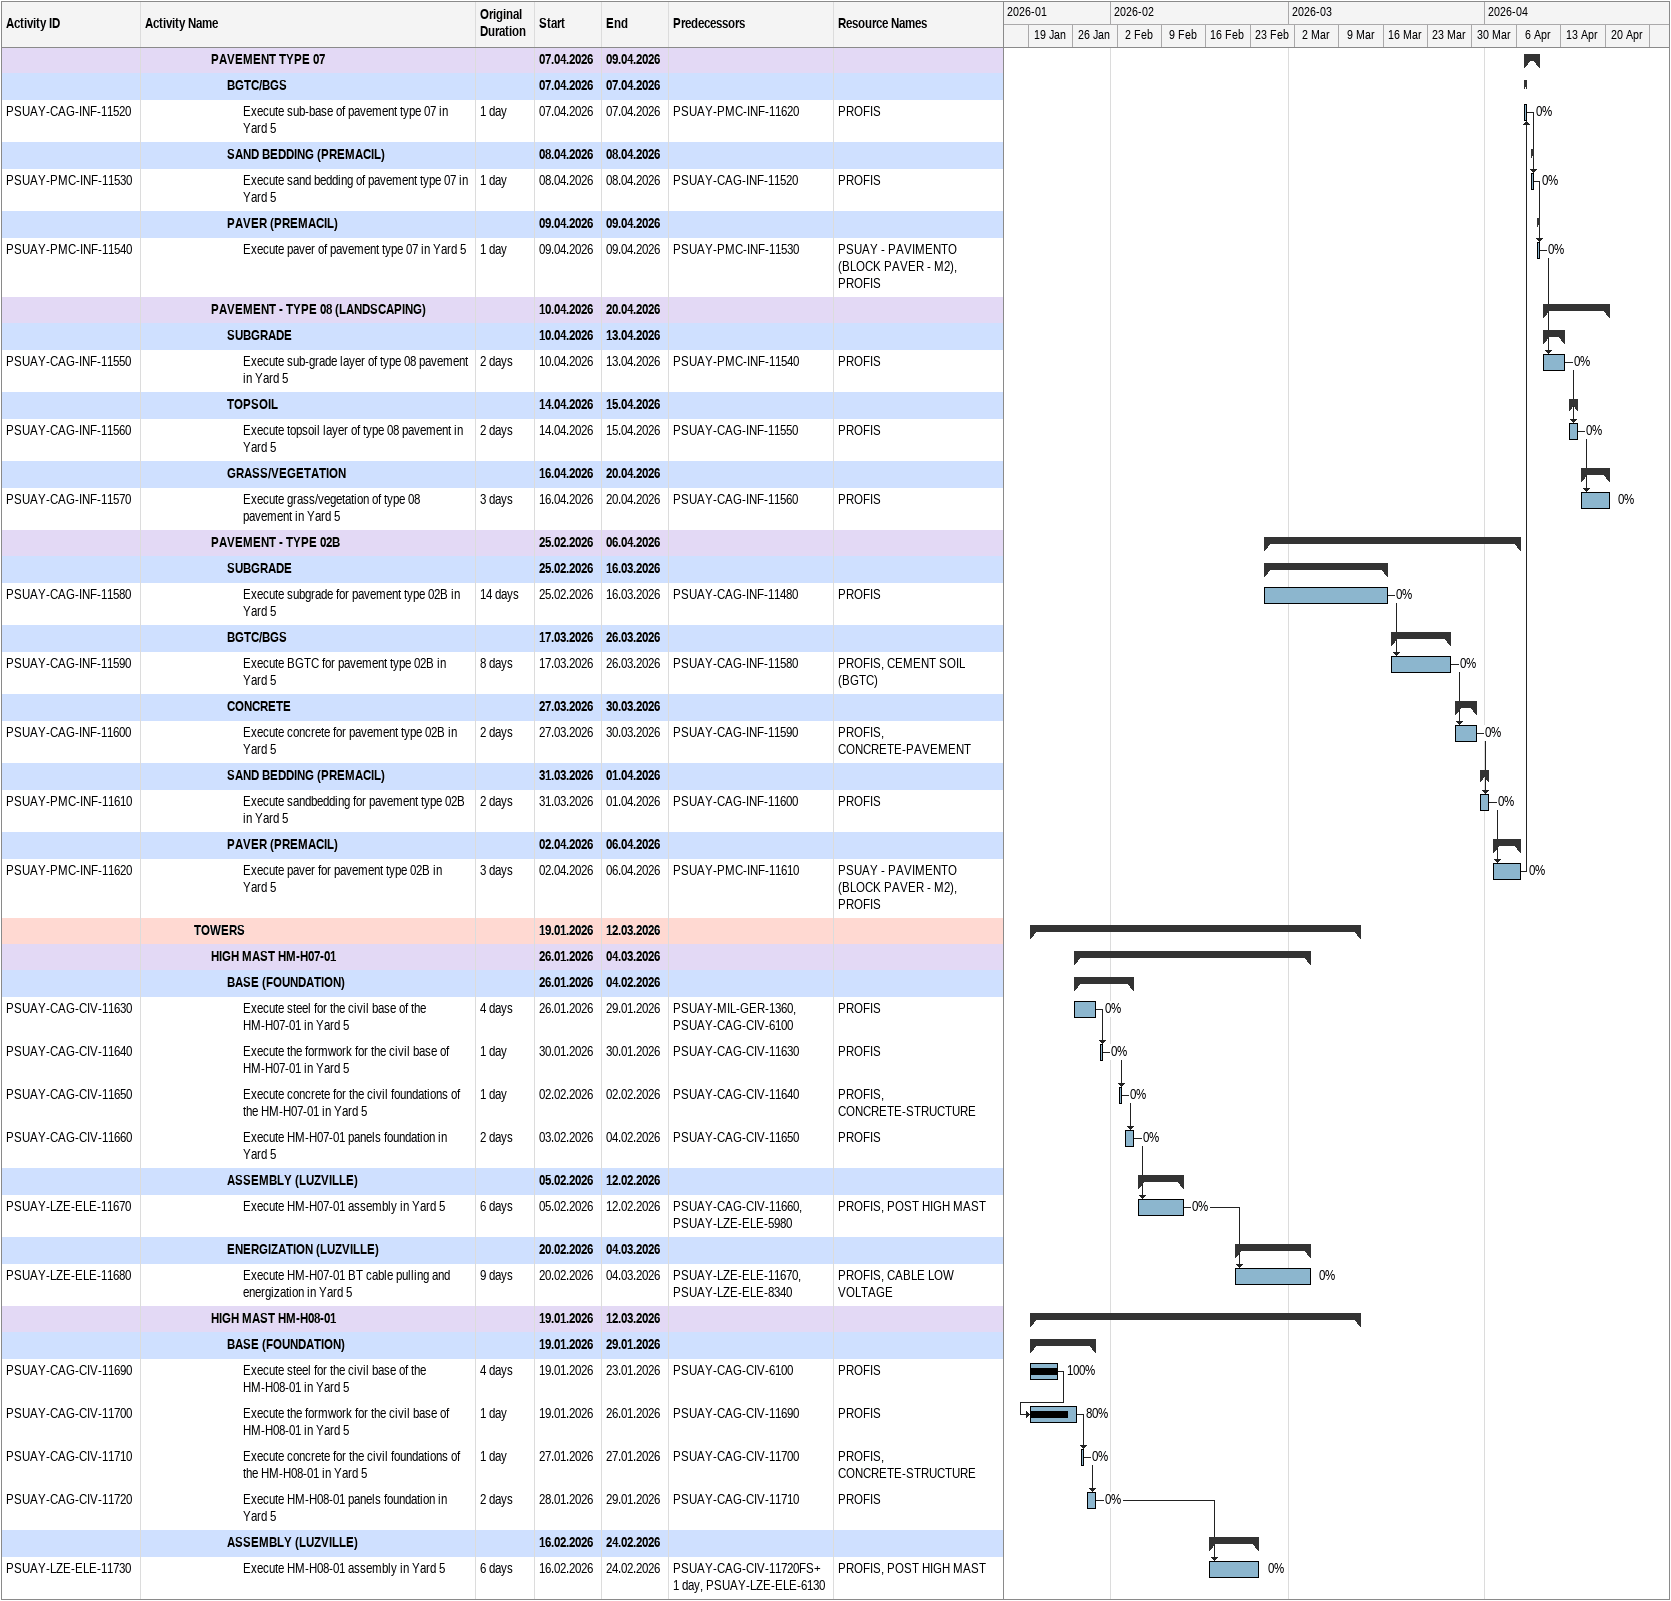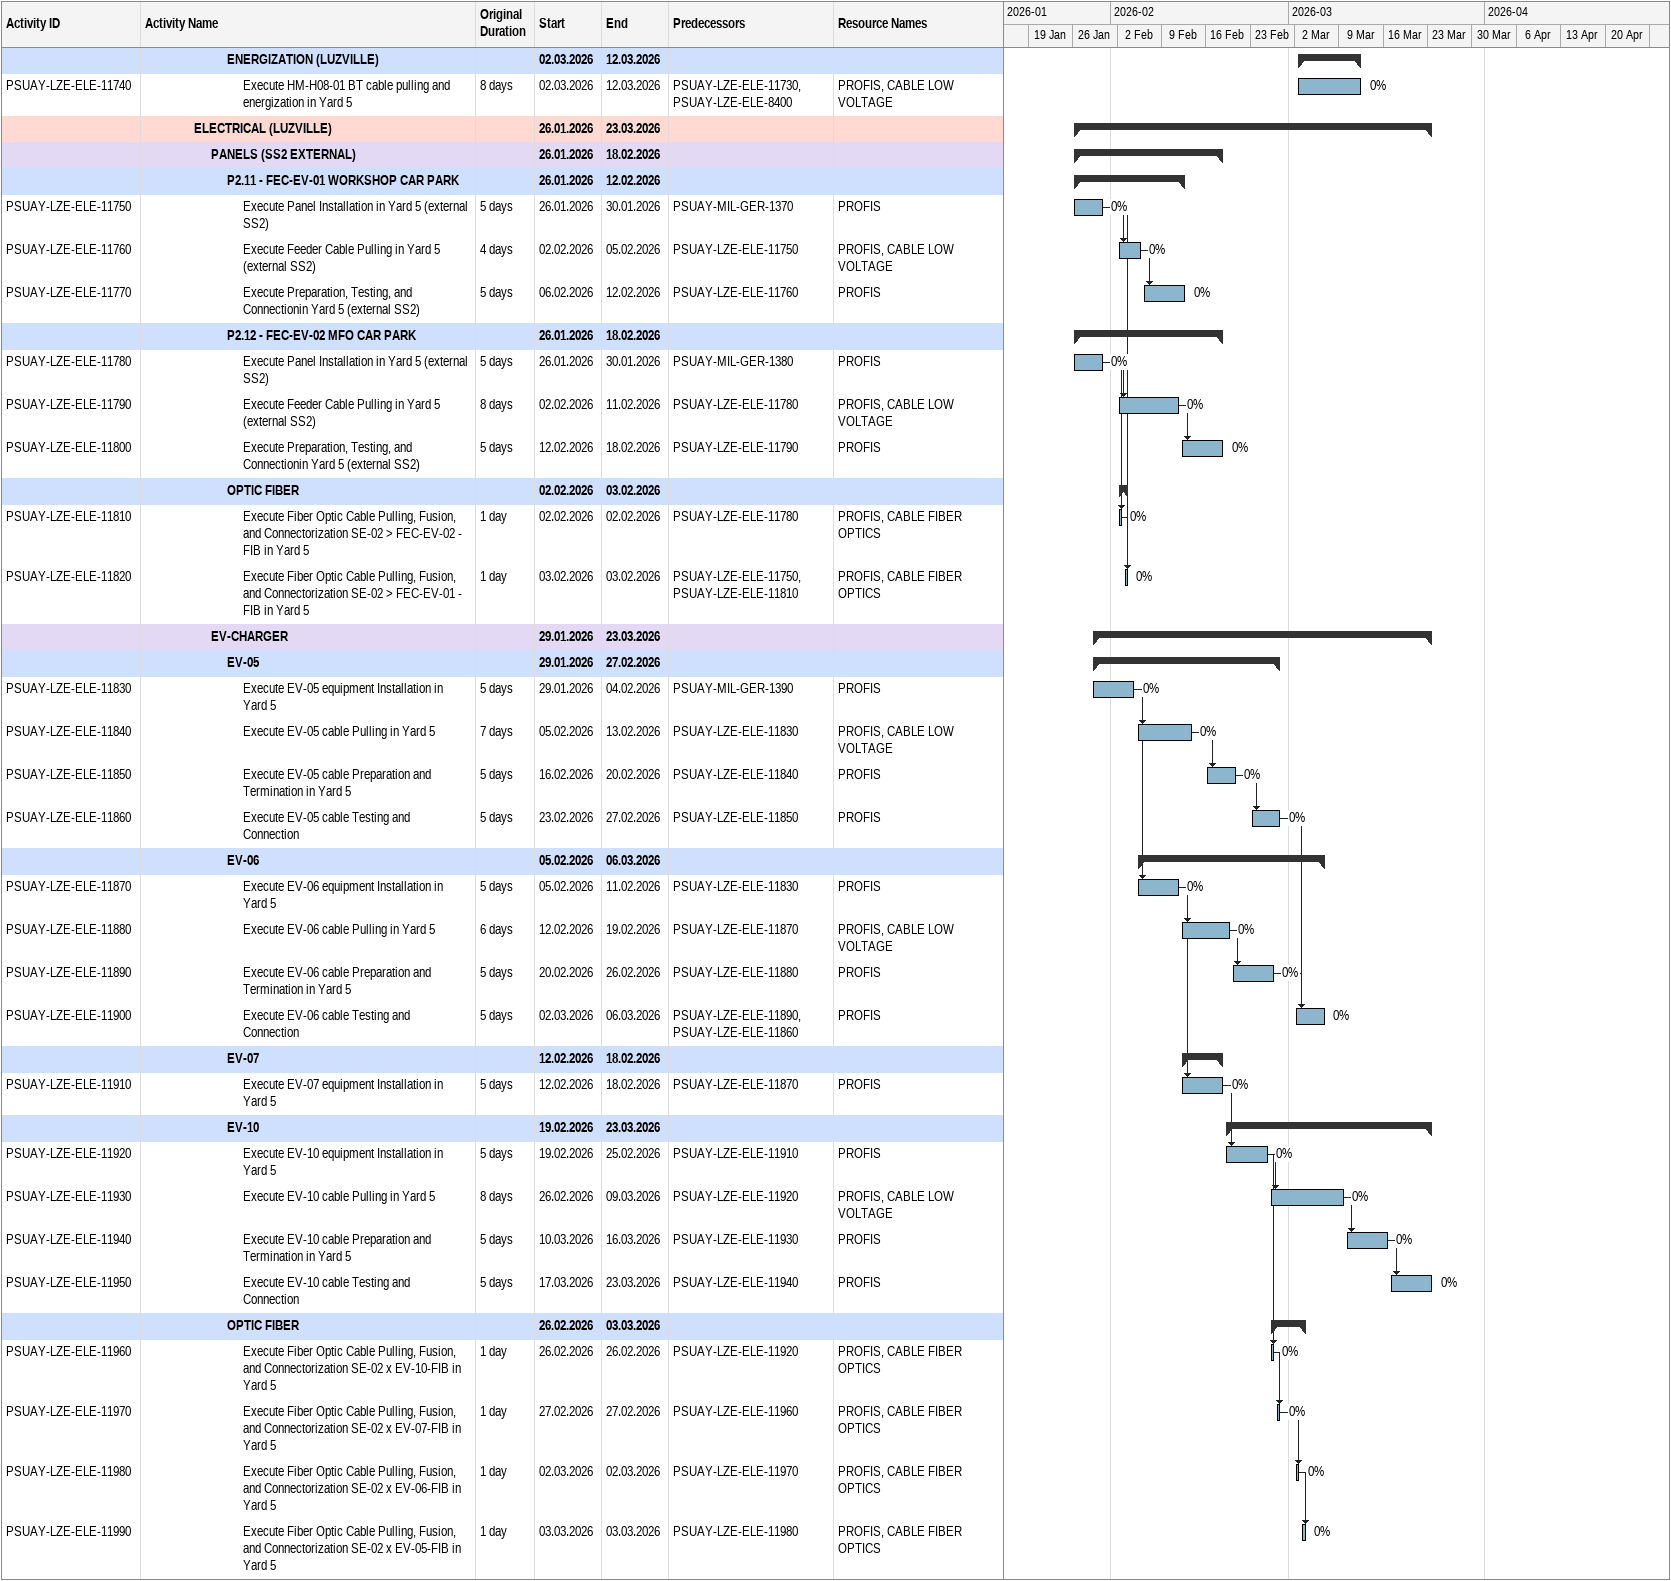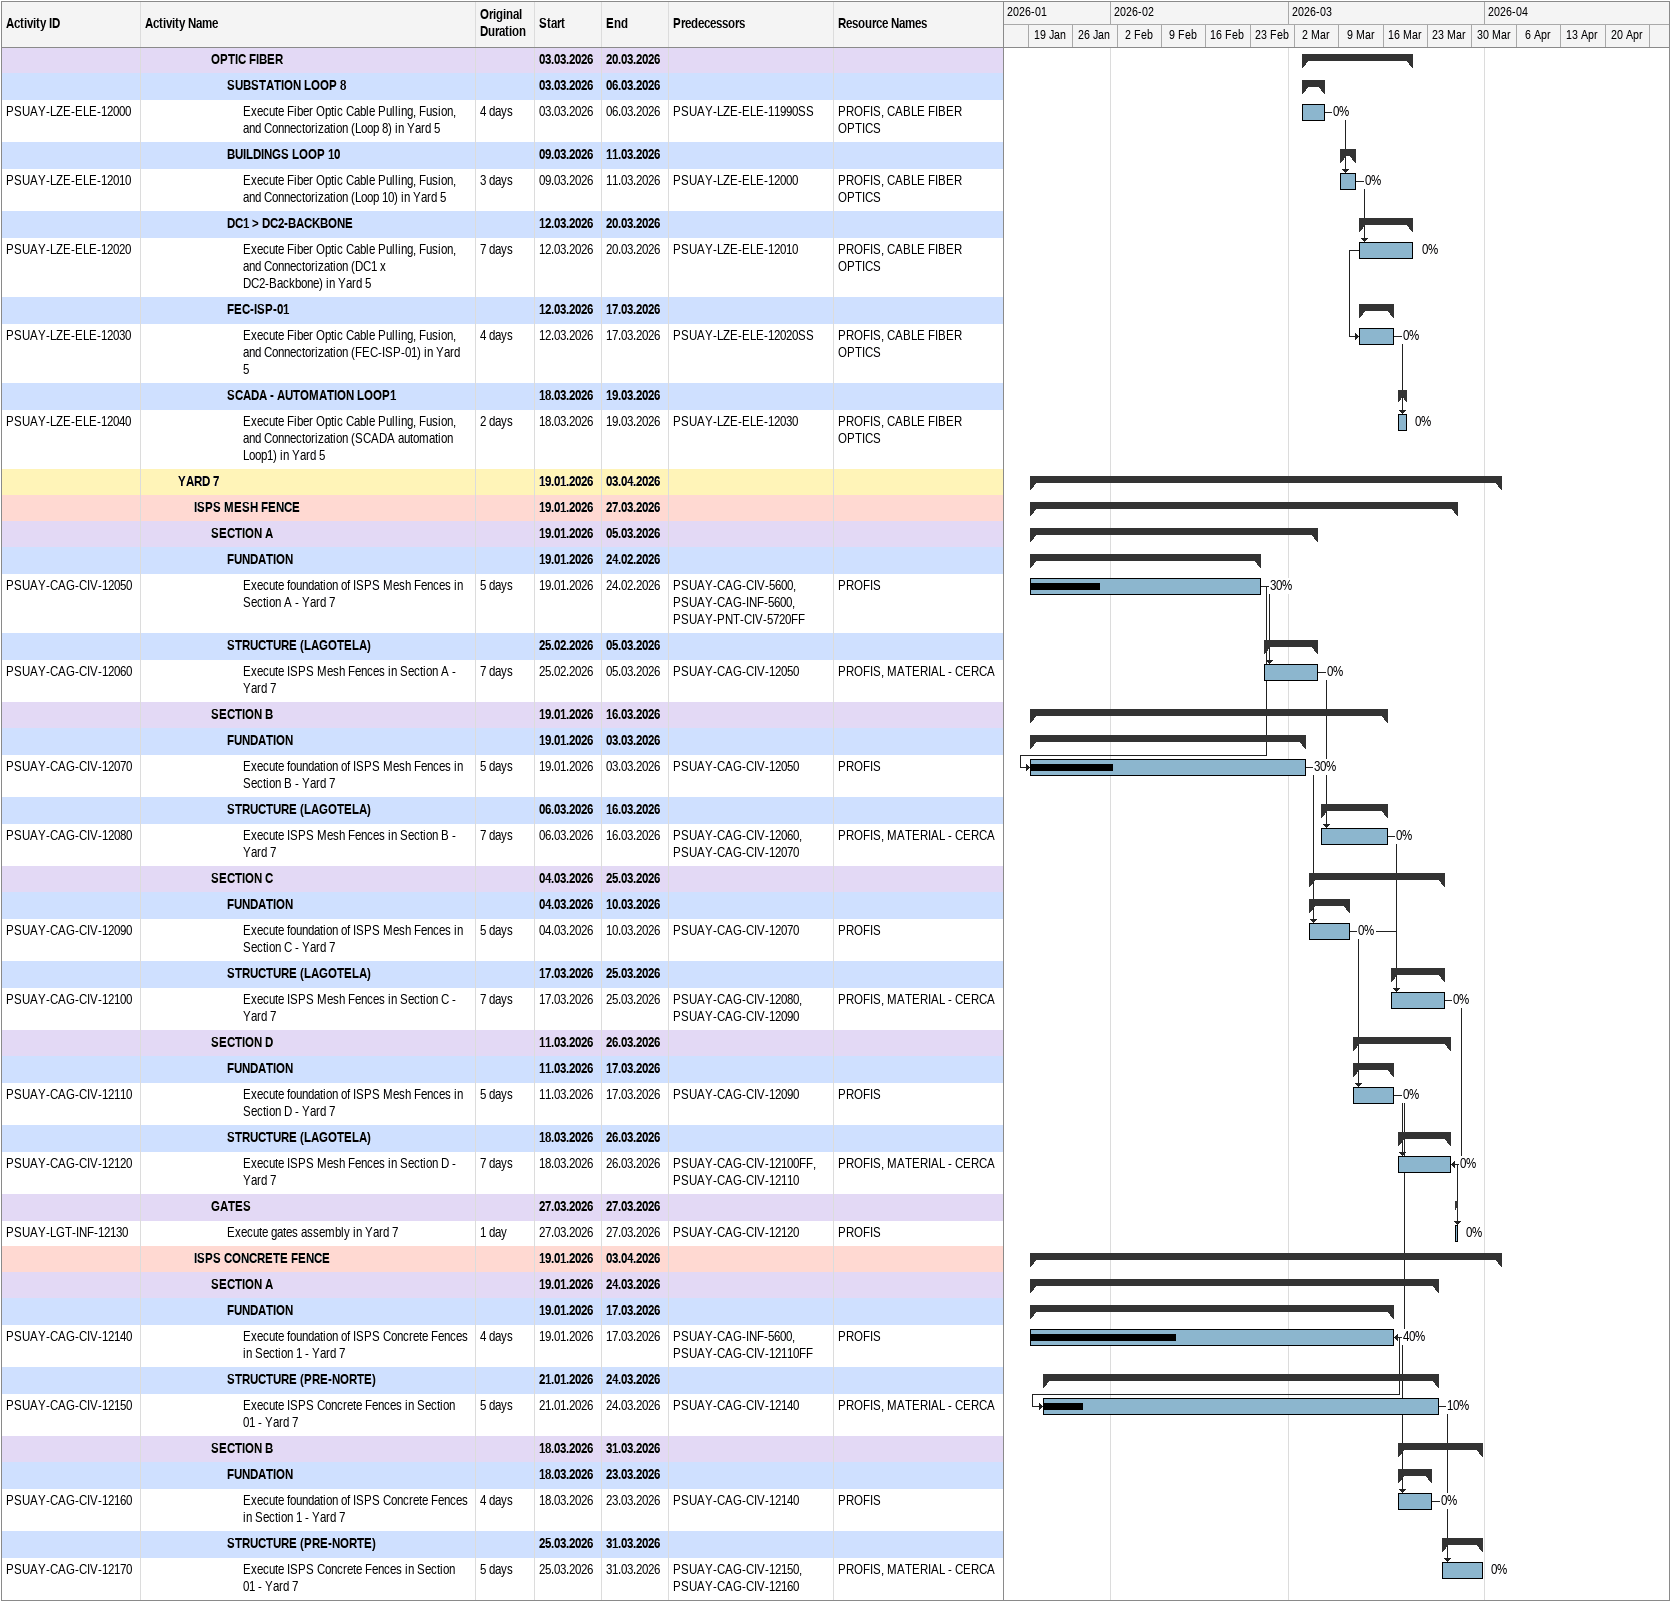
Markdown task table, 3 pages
| ID | Level | Task | Original duration | Start | Finish | Predecessors | Resources | % complete |
|---|---|---|---|---|---|---|---|---|
|  | 5 | **PAVEMENT TYPE 07** |  | 2026-04-07 | 2026-04-09 |  |  |  |
|  | 6 | **BGTC/BGS** |  | 2026-04-07 | 2026-04-07 |  |  |  |
| PSUAY-CAG-INF-11520 | 7 | Execute sub-base of pavement type 07 in Yard 5 | 1d | 2026-04-07 | 2026-04-07 | PSUAY-PMC-INF-11620 | PROFIS | 0 |
|  | 6 | **SAND BEDDING (PREMACIL)** |  | 2026-04-08 | 2026-04-08 |  |  |  |
| PSUAY-PMC-INF-11530 | 7 | Execute sand bedding of pavement type 07 in Yard 5 | 1d | 2026-04-08 | 2026-04-08 | PSUAY-CAG-INF-11520 | PROFIS | 0 |
|  | 6 | **PAVER (PREMACIL)** |  | 2026-04-09 | 2026-04-09 |  |  |  |
| PSUAY-PMC-INF-11540 | 7 | Execute paver of pavement type 07 in Yard 5 | 1d | 2026-04-09 | 2026-04-09 | PSUAY-PMC-INF-11530 | PSUAY - PAVIMENTO (BLOCK PAVER - M2), PROFIS | 0 |
|  | 5 | **PAVEMENT - TYPE 08 (LANDSCAPING)** |  | 2026-04-10 | 2026-04-20 |  |  |  |
|  | 6 | **SUBGRADE** |  | 2026-04-10 | 2026-04-13 |  |  |  |
| PSUAY-CAG-INF-11550 | 7 | Execute sub-grade layer of type 08 pavement in Yard 5 | 2d | 2026-04-10 | 2026-04-13 | PSUAY-PMC-INF-11540 | PROFIS | 0 |
|  | 6 | **TOPSOIL** |  | 2026-04-14 | 2026-04-15 |  |  |  |
| PSUAY-CAG-INF-11560 | 7 | Execute topsoil layer of type 08 pavement in Yard 5 | 2d | 2026-04-14 | 2026-04-15 | PSUAY-CAG-INF-11550 | PROFIS | 0 |
|  | 6 | **GRASS/VEGETATION** |  | 2026-04-16 | 2026-04-20 |  |  |  |
| PSUAY-CAG-INF-11570 | 7 | Execute grass/vegetation of type 08 pavement in Yard 5 | 3d | 2026-04-16 | 2026-04-20 | PSUAY-CAG-INF-11560 | PROFIS | 0 |
|  | 5 | **PAVEMENT - TYPE 02B** |  | 2026-02-25 | 2026-04-06 |  |  |  |
|  | 6 | **SUBGRADE** |  | 2026-02-25 | 2026-03-16 |  |  |  |
| PSUAY-CAG-INF-11580 | 7 | Execute subgrade for pavement type 02B in Yard 5 | 14d | 2026-02-25 | 2026-03-16 | PSUAY-CAG-INF-11480 | PROFIS | 0 |
|  | 6 | **BGTC/BGS** |  | 2026-03-17 | 2026-03-26 |  |  |  |
| PSUAY-CAG-INF-11590 | 7 | Execute BGTC for pavement type 02B in Yard 5 | 8d | 2026-03-17 | 2026-03-26 | PSUAY-CAG-INF-11580 | PROFIS, CEMENT SOIL (BGTC) | 0 |
|  | 6 | **CONCRETE** |  | 2026-03-27 | 2026-03-30 |  |  |  |
| PSUAY-CAG-INF-11600 | 7 | Execute concrete for pavement type 02B in Yard 5 | 2d | 2026-03-27 | 2026-03-30 | PSUAY-CAG-INF-11590 | PROFIS, CONCRETE-PAVEMENT | 0 |
|  | 6 | **SAND BEDDING (PREMACIL)** |  | 2026-03-31 | 2026-04-01 |  |  |  |
| PSUAY-PMC-INF-11610 | 7 | Execute sandbedding for pavement type 02B in Yard 5 | 2d | 2026-03-31 | 2026-04-01 | PSUAY-CAG-INF-11600 | PROFIS | 0 |
|  | 6 | **PAVER (PREMACIL)** |  | 2026-04-02 | 2026-04-06 |  |  |  |
| PSUAY-PMC-INF-11620 | 7 | Execute paver for pavement type 02B in Yard 5 | 3d | 2026-04-02 | 2026-04-06 | PSUAY-PMC-INF-11610 | PSUAY - PAVIMENTO (BLOCK PAVER - M2), PROFIS | 0 |
|  | 4 | **TOWERS** |  | 2026-01-19 | 2026-03-12 |  |  |  |
|  | 5 | **HIGH MAST HM-H07-01** |  | 2026-01-26 | 2026-03-04 |  |  |  |
|  | 6 | **BASE (FOUNDATION)** |  | 2026-01-26 | 2026-02-04 |  |  |  |
| PSUAY-CAG-CIV-11630 | 7 | Execute steel for the civil base of the HM-H07-01 in Yard 5 | 4d | 2026-01-26 | 2026-01-29 | PSUAY-MIL-GER-1360, PSUAY-CAG-CIV-6100 | PROFIS | 0 |
| PSUAY-CAG-CIV-11640 | 7 | Execute the formwork for the civil base of HM-H07-01 in Yard 5 | 1d | 2026-01-30 | 2026-01-30 | PSUAY-CAG-CIV-11630 | PROFIS | 0 |
| PSUAY-CAG-CIV-11650 | 7 | Execute concrete for the civil foundations of the HM-H07-01 in Yard 5 | 1d | 2026-02-02 | 2026-02-02 | PSUAY-CAG-CIV-11640 | PROFIS, CONCRETE-STRUCTURE | 0 |
| PSUAY-CAG-CIV-11660 | 7 | Execute HM-H07-01 panels foundation in Yard 5 | 2d | 2026-02-03 | 2026-02-04 | PSUAY-CAG-CIV-11650 | PROFIS | 0 |
|  | 6 | **ASSEMBLY (LUZVILLE)** |  | 2026-02-05 | 2026-02-12 |  |  |  |
| PSUAY-LZE-ELE-11670 | 7 | Execute HM-H07-01 assembly in Yard 5 | 6d | 2026-02-05 | 2026-02-12 | PSUAY-CAG-CIV-11660, PSUAY-LZE-ELE-5980 | PROFIS, POST HIGH MAST | 0 |
|  | 6 | **ENERGIZATION (LUZVILLE)** |  | 2026-02-20 | 2026-03-04 |  |  |  |
| PSUAY-LZE-ELE-11680 | 7 | Execute HM-H07-01 BT cable pulling and energization in Yard 5 | 9d | 2026-02-20 | 2026-03-04 | PSUAY-LZE-ELE-11670, PSUAY-LZE-ELE-8340 | PROFIS, CABLE LOW VOLTAGE | 0 |
|  | 5 | **HIGH MAST HM-H08-01** |  | 2026-01-19 | 2026-03-12 |  |  |  |
|  | 6 | **BASE (FOUNDATION)** |  | 2026-01-19 | 2026-01-29 |  |  |  |
| PSUAY-CAG-CIV-11690 | 7 | Execute steel for the civil base of the HM-H08-01 in Yard 5 | 4d | 2026-01-19 | 2026-01-23 | PSUAY-CAG-CIV-6100 | PROFIS | 100 |
| PSUAY-CAG-CIV-11700 | 7 | Execute the formwork for the civil base of HM-H08-01 in Yard 5 | 1d | 2026-01-19 | 2026-01-26 | PSUAY-CAG-CIV-11690 | PROFIS | 80 |
| PSUAY-CAG-CIV-11710 | 7 | Execute concrete for the civil foundations of the HM-H08-01 in Yard 5 | 1d | 2026-01-27 | 2026-01-27 | PSUAY-CAG-CIV-11700 | PROFIS, CONCRETE-STRUCTURE | 0 |
| PSUAY-CAG-CIV-11720 | 7 | Execute HM-H08-01 panels foundation in Yard 5 | 2d | 2026-01-28 | 2026-01-29 | PSUAY-CAG-CIV-11710 | PROFIS | 0 |
|  | 6 | **ASSEMBLY (LUZVILLE)** |  | 2026-02-16 | 2026-02-24 |  |  |  |
| PSUAY-LZE-ELE-11730 | 7 | Execute HM-H08-01 assembly in Yard 5 | 6d | 2026-02-16 | 2026-02-24 | PSUAY-CAG-CIV-11720FS+1d, PSUAY-LZE-ELE-6130 | PROFIS, POST HIGH MAST | 0 |
|  | 6 | **ENERGIZATION (LUZVILLE)** |  | 2026-03-02 | 2026-03-12 |  |  |  |
| PSUAY-LZE-ELE-11740 | 7 | Execute HM-H08-01 BT cable pulling and energization in Yard 5 | 8d | 2026-03-02 | 2026-03-12 | PSUAY-LZE-ELE-11730, PSUAY-LZE-ELE-8400 | PROFIS, CABLE LOW VOLTAGE | 0 |
|  | 4 | **ELECTRICAL (LUZVILLE)** |  | 2026-01-26 | 2026-03-23 |  |  |  |
|  | 5 | **PANELS (SS2 EXTERNAL)** |  | 2026-01-26 | 2026-02-18 |  |  |  |
|  | 6 | **P2.11 - FEC-EV-01 WORKSHOP CAR PARK** |  | 2026-01-26 | 2026-02-12 |  |  |  |
| PSUAY-LZE-ELE-11750 | 7 | Execute Panel Installation in Yard 5 (external SS2) | 5d | 2026-01-26 | 2026-01-30 | PSUAY-MIL-GER-1370 | PROFIS | 0 |
| PSUAY-LZE-ELE-11760 | 7 | Execute Feeder Cable Pulling in Yard 5 (external SS2) | 4d | 2026-02-02 | 2026-02-05 | PSUAY-LZE-ELE-11750 | PROFIS, CABLE LOW VOLTAGE | 0 |
| PSUAY-LZE-ELE-11770 | 7 | Execute Preparation, Testing, and Connectionin Yard 5 (external SS2) | 5d | 2026-02-06 | 2026-02-12 | PSUAY-LZE-ELE-11760 | PROFIS | 0 |
|  | 6 | **P2.12 - FEC-EV-02 MFO CAR PARK** |  | 2026-01-26 | 2026-02-18 |  |  |  |
| PSUAY-LZE-ELE-11780 | 7 | Execute Panel Installation in Yard 5 (external SS2) | 5d | 2026-01-26 | 2026-01-30 | PSUAY-MIL-GER-1380 | PROFIS | 0 |
| PSUAY-LZE-ELE-11790 | 7 | Execute Feeder Cable Pulling in Yard 5 (external SS2) | 8d | 2026-02-02 | 2026-02-11 | PSUAY-LZE-ELE-11780 | PROFIS, CABLE LOW VOLTAGE | 0 |
| PSUAY-LZE-ELE-11800 | 7 | Execute Preparation, Testing, and Connectionin Yard 5 (external SS2) | 5d | 2026-02-12 | 2026-02-18 | PSUAY-LZE-ELE-11790 | PROFIS | 0 |
|  | 6 | **OPTIC FIBER** |  | 2026-02-02 | 2026-02-03 |  |  |  |
| PSUAY-LZE-ELE-11810 | 7 | Execute Fiber Optic Cable Pulling, Fusion, and Connectorization SE-02 > FEC-EV-02 - FIB in Yard 5 | 1d | 2026-02-02 | 2026-02-02 | PSUAY-LZE-ELE-11780 | PROFIS, CABLE FIBER OPTICS | 0 |
| PSUAY-LZE-ELE-11820 | 7 | Execute Fiber Optic Cable Pulling, Fusion, and Connectorization SE-02 > FEC-EV-01 - FIB in Yard 5 | 1d | 2026-02-03 | 2026-02-03 | PSUAY-LZE-ELE-11750, PSUAY-LZE-ELE-11810 | PROFIS, CABLE FIBER OPTICS | 0 |
|  | 5 | **EV-CHARGER** |  | 2026-01-29 | 2026-03-23 |  |  |  |
|  | 6 | **EV-05** |  | 2026-01-29 | 2026-02-27 |  |  |  |
| PSUAY-LZE-ELE-11830 | 7 | Execute EV-05 equipment Installation in Yard 5 | 5d | 2026-01-29 | 2026-02-04 | PSUAY-MIL-GER-1390 | PROFIS | 0 |
| PSUAY-LZE-ELE-11840 | 7 | Execute EV-05 cable Pulling in Yard 5 | 7d | 2026-02-05 | 2026-02-13 | PSUAY-LZE-ELE-11830 | PROFIS, CABLE LOW VOLTAGE | 0 |
| PSUAY-LZE-ELE-11850 | 7 | Execute EV-05 cable Preparation and Termination in Yard 5 | 5d | 2026-02-16 | 2026-02-20 | PSUAY-LZE-ELE-11840 | PROFIS | 0 |
| PSUAY-LZE-ELE-11860 | 7 | Execute EV-05 cable Testing and Connection | 5d | 2026-02-23 | 2026-02-27 | PSUAY-LZE-ELE-11850 | PROFIS | 0 |
|  | 6 | **EV-06** |  | 2026-02-05 | 2026-03-06 |  |  |  |
| PSUAY-LZE-ELE-11870 | 7 | Execute EV-06 equipment Installation in Yard 5 | 5d | 2026-02-05 | 2026-02-11 | PSUAY-LZE-ELE-11830 | PROFIS | 0 |
| PSUAY-LZE-ELE-11880 | 7 | Execute EV-06 cable Pulling in Yard 5 | 6d | 2026-02-12 | 2026-02-19 | PSUAY-LZE-ELE-11870 | PROFIS, CABLE LOW VOLTAGE | 0 |
| PSUAY-LZE-ELE-11890 | 7 | Execute EV-06 cable Preparation and Termination in Yard 5 | 5d | 2026-02-20 | 2026-02-26 | PSUAY-LZE-ELE-11880 | PROFIS | 0 |
| PSUAY-LZE-ELE-11900 | 7 | Execute EV-06 cable Testing and Connection | 5d | 2026-03-02 | 2026-03-06 | PSUAY-LZE-ELE-11890, PSUAY-LZE-ELE-11860 | PROFIS | 0 |
|  | 6 | **EV-07** |  | 2026-02-12 | 2026-02-18 |  |  |  |
| PSUAY-LZE-ELE-11910 | 7 | Execute EV-07 equipment Installation in Yard 5 | 5d | 2026-02-12 | 2026-02-18 | PSUAY-LZE-ELE-11870 | PROFIS | 0 |
|  | 6 | **EV-10** |  | 2026-02-19 | 2026-03-23 |  |  |  |
| PSUAY-LZE-ELE-11920 | 7 | Execute EV-10 equipment Installation in Yard 5 | 5d | 2026-02-19 | 2026-02-25 | PSUAY-LZE-ELE-11910 | PROFIS | 0 |
| PSUAY-LZE-ELE-11930 | 7 | Execute EV-10 cable Pulling in Yard 5 | 8d | 2026-02-26 | 2026-03-09 | PSUAY-LZE-ELE-11920 | PROFIS, CABLE LOW VOLTAGE | 0 |
| PSUAY-LZE-ELE-11940 | 7 | Execute EV-10 cable Preparation and Termination in Yard 5 | 5d | 2026-03-10 | 2026-03-16 | PSUAY-LZE-ELE-11930 | PROFIS | 0 |
| PSUAY-LZE-ELE-11950 | 7 | Execute EV-10 cable Testing and Connection | 5d | 2026-03-17 | 2026-03-23 | PSUAY-LZE-ELE-11940 | PROFIS | 0 |
|  | 6 | **OPTIC FIBER** |  | 2026-02-26 | 2026-03-03 |  |  |  |
| PSUAY-LZE-ELE-11960 | 7 | Execute Fiber Optic Cable Pulling, Fusion, and Connectorization SE-02 x EV-10-FIB in Yard 5 | 1d | 2026-02-26 | 2026-02-26 | PSUAY-LZE-ELE-11920 | PROFIS, CABLE FIBER OPTICS | 0 |
| PSUAY-LZE-ELE-11970 | 7 | Execute Fiber Optic Cable Pulling, Fusion, and Connectorization SE-02 x EV-07-FIB in Yard 5 | 1d | 2026-02-27 | 2026-02-27 | PSUAY-LZE-ELE-11960 | PROFIS, CABLE FIBER OPTICS | 0 |
| PSUAY-LZE-ELE-11980 | 7 | Execute Fiber Optic Cable Pulling, Fusion, and Connectorization SE-02 x EV-06-FIB in Yard 5 | 1d | 2026-03-02 | 2026-03-02 | PSUAY-LZE-ELE-11970 | PROFIS, CABLE FIBER OPTICS | 0 |
| PSUAY-LZE-ELE-11990 | 7 | Execute Fiber Optic Cable Pulling, Fusion, and Connectorization SE-02 x EV-05-FIB in Yard 5 | 1d | 2026-03-03 | 2026-03-03 | PSUAY-LZE-ELE-11980 | PROFIS, CABLE FIBER OPTICS | 0 |
|  | 5 | **OPTIC FIBER** |  | 2026-03-03 | 2026-03-20 |  |  |  |
|  | 6 | **SUBSTATION LOOP 8** |  | 2026-03-03 | 2026-03-06 |  |  |  |
| PSUAY-LZE-ELE-12000 | 7 | Execute Fiber Optic Cable Pulling, Fusion, and Connectorization (Loop 8) in Yard 5 | 4d | 2026-03-03 | 2026-03-06 | PSUAY-LZE-ELE-11990SS | PROFIS, CABLE FIBER OPTICS | 0 |
|  | 6 | **BUILDINGS LOOP 10** |  | 2026-03-09 | 2026-03-11 |  |  |  |
| PSUAY-LZE-ELE-12010 | 7 | Execute Fiber Optic Cable Pulling, Fusion, and Connectorization (Loop 10) in Yard 5 | 3d | 2026-03-09 | 2026-03-11 | PSUAY-LZE-ELE-12000 | PROFIS, CABLE FIBER OPTICS | 0 |
|  | 6 | **DC1 > DC2-BACKBONE** |  | 2026-03-12 | 2026-03-20 |  |  |  |
| PSUAY-LZE-ELE-12020 | 7 | Execute Fiber Optic Cable Pulling, Fusion, and Connectorization (DC1 x DC2-Backbone) in Yard 5 | 7d | 2026-03-12 | 2026-03-20 | PSUAY-LZE-ELE-12010 | PROFIS, CABLE FIBER OPTICS | 0 |
|  | 6 | **FEC-ISP-01** |  | 2026-03-12 | 2026-03-17 |  |  |  |
| PSUAY-LZE-ELE-12030 | 7 | Execute Fiber Optic Cable Pulling, Fusion, and Connectorization (FEC-ISP-01) in Yard 5 | 4d | 2026-03-12 | 2026-03-17 | PSUAY-LZE-ELE-12020SS | PROFIS, CABLE FIBER OPTICS | 0 |
|  | 6 | **SCADA - AUTOMATION LOOP1** |  | 2026-03-18 | 2026-03-19 |  |  |  |
| PSUAY-LZE-ELE-12040 | 7 | Execute Fiber Optic Cable Pulling, Fusion, and Connectorization (SCADA automation Loop1) in Yard 5 | 2d | 2026-03-18 | 2026-03-19 | PSUAY-LZE-ELE-12030 | PROFIS, CABLE FIBER OPTICS | 0 |
|  | 3 | **YARD 7** |  | 2026-01-19 | 2026-04-03 |  |  |  |
|  | 4 | **ISPS MESH FENCE** |  | 2026-01-19 | 2026-03-27 |  |  |  |
|  | 5 | **SECTION A** |  | 2026-01-19 | 2026-03-05 |  |  |  |
|  | 6 | **FUNDATION** |  | 2026-01-19 | 2026-02-24 |  |  |  |
| PSUAY-CAG-CIV-12050 | 7 | Execute foundation of ISPS Mesh Fences in Section A - Yard 7 | 5d | 2026-01-19 | 2026-02-24 | PSUAY-CAG-CIV-5600, PSUAY-CAG-INF-5600, PSUAY-PNT-CIV-5720FF | PROFIS | 30 |
|  | 6 | **STRUCTURE (LAGOTELA)** |  | 2026-02-25 | 2026-03-05 |  |  |  |
| PSUAY-CAG-CIV-12060 | 7 | Execute ISPS Mesh Fences in Section A - Yard 7 | 7d | 2026-02-25 | 2026-03-05 | PSUAY-CAG-CIV-12050 | PROFIS, MATERIAL - CERCA | 0 |
|  | 5 | **SECTION B** |  | 2026-01-19 | 2026-03-16 |  |  |  |
|  | 6 | **FUNDATION** |  | 2026-01-19 | 2026-03-03 |  |  |  |
| PSUAY-CAG-CIV-12070 | 7 | Execute foundation of ISPS Mesh Fences in Section B - Yard 7 | 5d | 2026-01-19 | 2026-03-03 | PSUAY-CAG-CIV-12050 | PROFIS | 30 |
|  | 6 | **STRUCTURE (LAGOTELA)** |  | 2026-03-06 | 2026-03-16 |  |  |  |
| PSUAY-CAG-CIV-12080 | 7 | Execute ISPS Mesh Fences in Section B - Yard 7 | 7d | 2026-03-06 | 2026-03-16 | PSUAY-CAG-CIV-12060, PSUAY-CAG-CIV-12070 | PROFIS, MATERIAL - CERCA | 0 |
|  | 5 | **SECTION C** |  | 2026-03-04 | 2026-03-25 |  |  |  |
|  | 6 | **FUNDATION** |  | 2026-03-04 | 2026-03-10 |  |  |  |
| PSUAY-CAG-CIV-12090 | 7 | Execute foundation of ISPS Mesh Fences in Section C - Yard 7 | 5d | 2026-03-04 | 2026-03-10 | PSUAY-CAG-CIV-12070 | PROFIS | 0 |
|  | 6 | **STRUCTURE (LAGOTELA)** |  | 2026-03-17 | 2026-03-25 |  |  |  |
| PSUAY-CAG-CIV-12100 | 7 | Execute ISPS Mesh Fences in Section C - Yard 7 | 7d | 2026-03-17 | 2026-03-25 | PSUAY-CAG-CIV-12080, PSUAY-CAG-CIV-12090 | PROFIS, MATERIAL - CERCA | 0 |
|  | 5 | **SECTION D** |  | 2026-03-11 | 2026-03-26 |  |  |  |
|  | 6 | **FUNDATION** |  | 2026-03-11 | 2026-03-17 |  |  |  |
| PSUAY-CAG-CIV-12110 | 7 | Execute foundation of ISPS Mesh Fences in Section D - Yard 7 | 5d | 2026-03-11 | 2026-03-17 | PSUAY-CAG-CIV-12090 | PROFIS | 0 |
|  | 6 | **STRUCTURE (LAGOTELA)** |  | 2026-03-18 | 2026-03-26 |  |  |  |
| PSUAY-CAG-CIV-12120 | 7 | Execute ISPS Mesh Fences in Section D - Yard 7 | 7d | 2026-03-18 | 2026-03-26 | PSUAY-CAG-CIV-12100FF, PSUAY-CAG-CIV-12110 | PROFIS, MATERIAL - CERCA | 0 |
|  | 5 | **GATES** |  | 2026-03-27 | 2026-03-27 |  |  |  |
| PSUAY-LGT-INF-12130 | 6 | Execute gates assembly in Yard 7 | 1d | 2026-03-27 | 2026-03-27 | PSUAY-CAG-CIV-12120 | PROFIS | 0 |
|  | 4 | **ISPS CONCRETE FENCE** |  | 2026-01-19 | 2026-04-03 |  |  |  |
|  | 5 | **SECTION A** |  | 2026-01-19 | 2026-03-24 |  |  |  |
|  | 6 | **FUNDATION** |  | 2026-01-19 | 2026-03-17 |  |  |  |
| PSUAY-CAG-CIV-12140 | 7 | Execute foundation of ISPS Concrete Fences in Section 1 - Yard 7 | 4d | 2026-01-19 | 2026-03-17 | PSUAY-CAG-INF-5600, PSUAY-CAG-CIV-12110FF | PROFIS | 40 |
|  | 6 | **STRUCTURE (PRE-NORTE)** |  | 2026-01-21 | 2026-03-24 |  |  |  |
| PSUAY-CAG-CIV-12150 | 7 | Execute ISPS Concrete Fences in Section 01 - Yard 7 | 5d | 2026-01-21 | 2026-03-24 | PSUAY-CAG-CIV-12140 | PROFIS, MATERIAL - CERCA | 10 |
|  | 5 | **SECTION B** |  | 2026-03-18 | 2026-03-31 |  |  |  |
|  | 6 | **FUNDATION** |  | 2026-03-18 | 2026-03-23 |  |  |  |
| PSUAY-CAG-CIV-12160 | 7 | Execute foundation of ISPS Concrete Fences in Section 1 - Yard 7 | 4d | 2026-03-18 | 2026-03-23 | PSUAY-CAG-CIV-12140 | PROFIS | 0 |
|  | 6 | **STRUCTURE (PRE-NORTE)** |  | 2026-03-25 | 2026-03-31 |  |  |  |
| PSUAY-CAG-CIV-12170 | 7 | Execute ISPS Concrete Fences in Section 01 - Yard 7 | 5d | 2026-03-25 | 2026-03-31 | PSUAY-CAG-CIV-12150, PSUAY-CAG-CIV-12160 | PROFIS, MATERIAL - CERCA | 0 |
